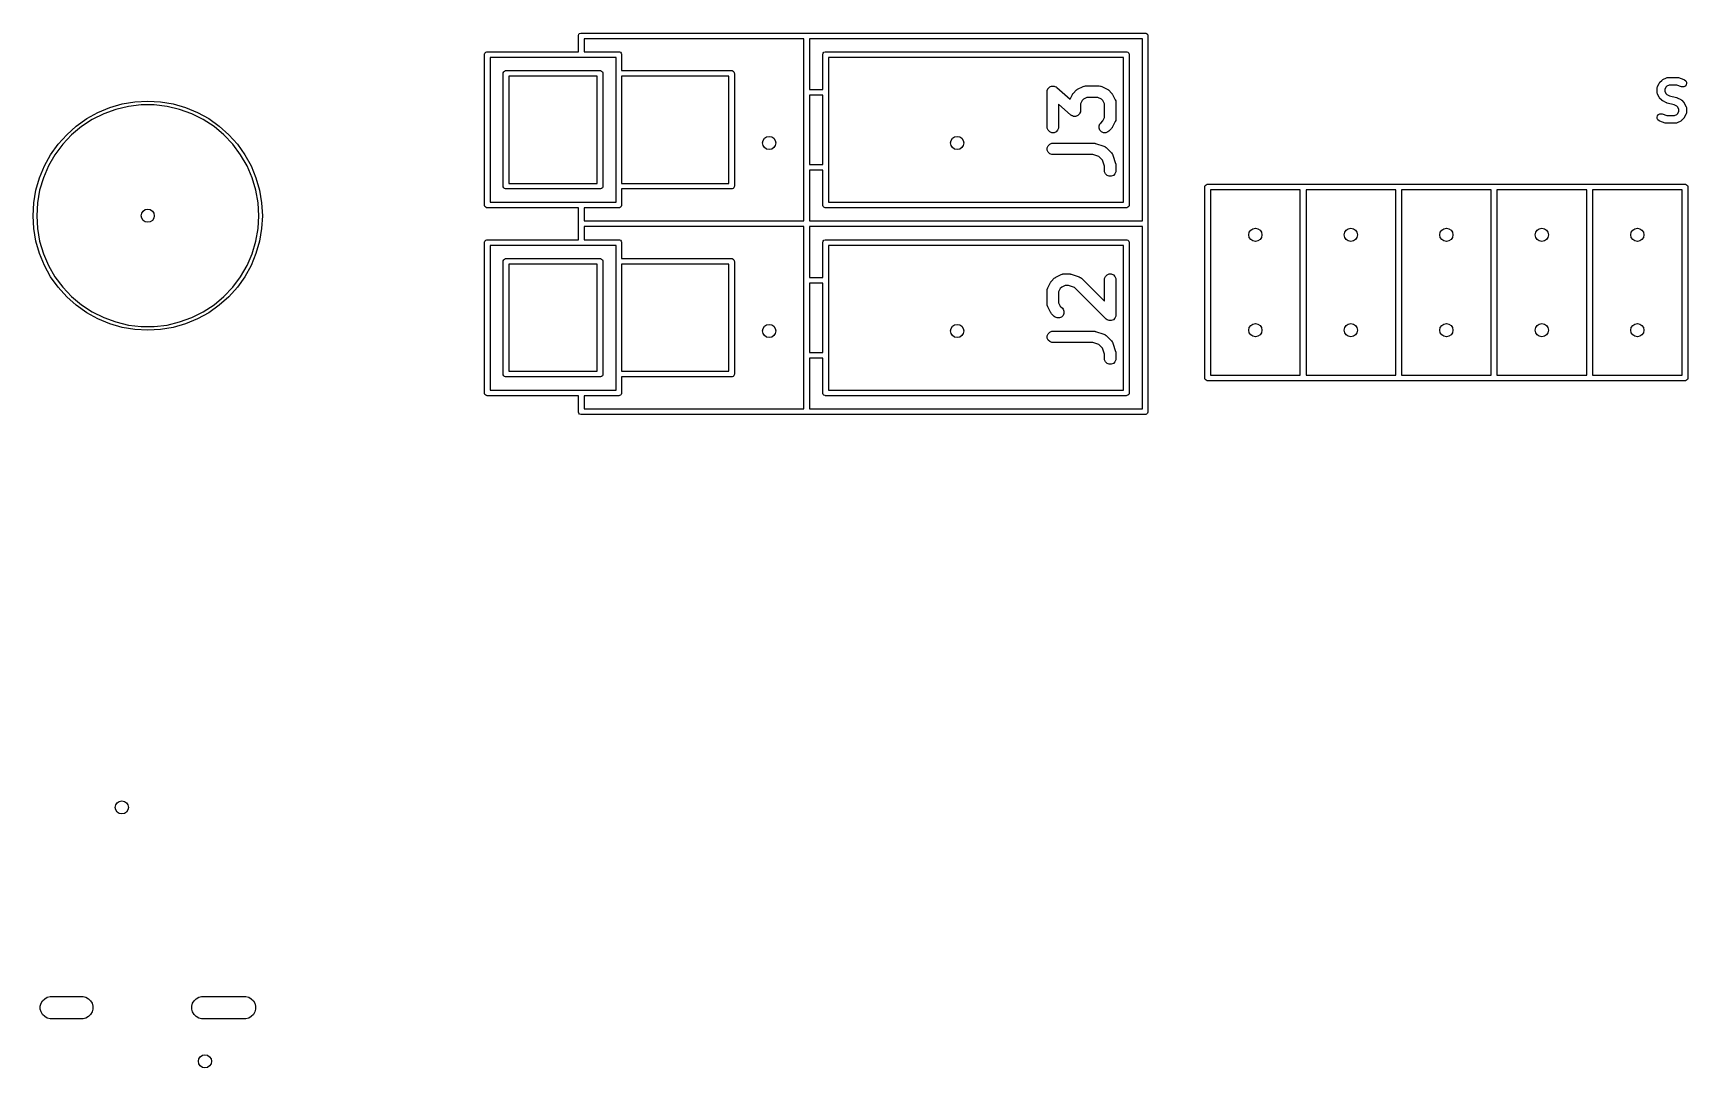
# Model space of a CAD drawing. Extents: x 0.28 to 3.32, y 0.21 to 2.59.
# Drawn here: x 0.28 to 2.013, y 1.507 to 2.591 of the extents above; entities that cross this region are included whole.
import ezdxf

# ---------------------------------------------------------------- set-up
doc = ezdxf.new("R2010")
doc.units = 0
doc.header["$MEASUREMENT"] = 0
doc.layers.add('BLACK', color=7, linetype='CONTINUOUS')

msp = doc.modelspace()

# ---------------------------------------------------------------- linework, layer by layer
at = {"layer": 'BLACK', "linetype": 'CONTINUOUS'}
for p, q in [((0.851, 2.5884), (0.8511, 2.589)), ((0.851, 2.5717), (0.851, 2.5884)), ((0.8511, 2.589), (0.8515, 2.5901)), ((0.8515, 2.5901), (0.8523, 2.5909)), ((0.8523, 2.5909), (0.8534, 2.5913)), ((0.8534, 2.5913), (0.854, 2.5914)), ((0.854, 2.5914), (1.0902, 2.5914)), ((0.8569, 2.5855), (0.8569, 2.5717)), ((1.0872, 2.5855), (0.8569, 2.5855)), ((1.0872, 2.3945), (1.0872, 2.5855)), ((1.0902, 2.5914), (1.4445, 2.5914)), ((1.0931, 2.5855), (1.0931, 2.5323)), ((1.4416, 2.5855), (1.0931, 2.5855)), ((1.4416, 2.3945), (1.4416, 2.5855)), ((1.4445, 2.5914), (1.445, 2.5913)), ((1.445, 2.5913), (1.4451, 2.5913)), ((1.4451, 2.5913), (1.4461, 2.5909)), ((1.4461, 2.5909), (1.447, 2.5901)), ((1.447, 2.5901), (1.4474, 2.589)), ((1.4474, 2.589), (1.4475, 2.5884)), ((1.4475, 2.5884), (1.4475, 2.3916)), ((0.7526, 2.5693), (0.7531, 2.5704)), ((0.7526, 2.5687), (0.7526, 2.5693)), ((0.7526, 2.4113), (0.7526, 2.5687)), ((0.7531, 2.5704), (0.7539, 2.5712)), ((0.7539, 2.5712), (0.755, 2.5716)), ((0.755, 2.5716), (0.7555, 2.5717)), ((0.7555, 2.5717), (0.851, 2.5717)), ((0.7585, 2.5658), (0.7585, 2.4142)), ((0.8904, 2.5658), (0.7585, 2.5658)), ((0.8569, 2.5717), (0.8933, 2.5717)), ((0.8904, 2.4142), (0.8904, 2.5658)), ((0.8933, 2.5717), (0.8939, 2.5716)), ((0.8939, 2.5716), (0.895, 2.5712)), ((0.895, 2.5712), (0.8958, 2.5704)), ((0.8958, 2.5704), (0.8962, 2.5693)), ((0.8962, 2.5693), (0.8963, 2.5687)), ((0.8963, 2.5687), (0.8963, 2.552)), ((1.1069, 2.5687), (1.107, 2.5693)), ((1.1069, 2.5323), (1.1069, 2.5687)), ((1.107, 2.5693), (1.1074, 2.5704)), ((1.1074, 2.5704), (1.1082, 2.5712)), ((1.1082, 2.5712), (1.1093, 2.5716)), ((1.1093, 2.5716), (1.1099, 2.5717)), ((1.1099, 2.5717), (1.4248, 2.5717)), ((1.1128, 2.5658), (1.1128, 2.4142)), ((1.4219, 2.5658), (1.1128, 2.5658)), ((1.4219, 2.4142), (1.4219, 2.5658)), ((1.4248, 2.5717), (1.4254, 2.5716)), ((1.4254, 2.5716), (1.4265, 2.5712)), ((1.4265, 2.5712), (1.4273, 2.5704)), ((1.4273, 2.5704), (1.4277, 2.5693)), ((1.4277, 2.5693), (1.4278, 2.5687)), ((1.4278, 2.5687), (1.4278, 2.4113)), ((0.7723, 2.5497), (0.7728, 2.5507)), ((0.7723, 2.5491), (0.7723, 2.5497)), ((0.7723, 2.4309), (0.7723, 2.5491)), ((0.7728, 2.5507), (0.7736, 2.5515)), ((0.7736, 2.5515), (0.7746, 2.552)), ((0.7746, 2.552), (0.775, 2.552)), ((0.775, 2.552), (0.7752, 2.552)), ((0.7752, 2.552), (0.8736, 2.552)), ((0.8736, 2.552), (0.8738, 2.552)), ((0.8738, 2.552), (0.8742, 2.552)), ((0.8742, 2.552), (0.8753, 2.5515)), ((0.8753, 2.5515), (0.8761, 2.5507)), ((0.8761, 2.5507), (0.8765, 2.5497)), ((0.8765, 2.5497), (0.8766, 2.5491)), ((0.8766, 2.5491), (0.8766, 2.4309)), ((0.8963, 2.552), (1.0114, 2.552)), ((1.0114, 2.552), (1.012, 2.552)), ((1.012, 2.552), (1.012, 2.552)), ((1.012, 2.552), (1.0131, 2.5515)), ((1.0131, 2.5515), (1.0139, 2.5507)), ((1.0139, 2.5507), (1.0143, 2.5496)), ((1.0143, 2.5496), (1.0144, 2.5491)), ((1.0144, 2.5491), (1.0144, 2.4309)), ((0.7782, 2.5461), (0.7782, 2.4339)), ((0.8707, 2.5461), (0.7782, 2.5461)), ((0.8707, 2.4339), (0.8707, 2.5461)), ((0.8963, 2.5461), (0.8963, 2.4339)), ((1.0085, 2.5461), (0.8963, 2.5461)), ((1.0085, 2.4339), (1.0085, 2.5461)), ((1.0931, 2.5323), (1.1069, 2.5323)), ((1.3419, 2.53), (1.342, 2.5306)), ((1.342, 2.5309), (1.3421, 2.5312)), ((1.342, 2.5308), (1.342, 2.5309)), ((1.342, 2.5306), (1.342, 2.5308)), ((1.3421, 2.5312), (1.3424, 2.5321)), ((1.3424, 2.5321), (1.3427, 2.533)), ((1.3427, 2.533), (1.3429, 2.5331)), ((1.3429, 2.5331), (1.343, 2.5333)), ((1.343, 2.5333), (1.3436, 2.534)), ((1.3436, 2.534), (1.3443, 2.5348)), ((1.3443, 2.5348), (1.3445, 2.5348)), ((1.3445, 2.5348), (1.3446, 2.535)), ((1.3446, 2.535), (1.3455, 2.5354)), ((1.3455, 2.5354), (1.3464, 2.5358)), ((1.3464, 2.5358), (1.3466, 2.5358)), ((1.3466, 2.5358), (1.3468, 2.5359)), ((1.3468, 2.5359), (1.3477, 2.5359)), ((1.3477, 2.5359), (1.3487, 2.5359)), ((1.3487, 2.5359), (1.3489, 2.5359)), ((1.3489, 2.5359), (1.3491, 2.5359)), ((1.3491, 2.5359), (1.35, 2.5355)), ((1.35, 2.5355), (1.3509, 2.5352)), ((1.3509, 2.5352), (1.3512, 2.535)), ((1.3512, 2.535), (1.3513, 2.535)), ((1.3513, 2.535), (1.3514, 2.5349)), ((1.3514, 2.5349), (1.3519, 2.5345)), ((1.3519, 2.5345), (1.3659, 2.5222)), ((1.3694, 2.5285), (1.3723, 2.5314)), ((1.3723, 2.5314), (1.3727, 2.5318)), ((1.3727, 2.5318), (1.3728, 2.5319)), ((1.3728, 2.5319), (1.373, 2.532)), ((1.373, 2.532), (1.3732, 2.5321)), ((1.3732, 2.5321), (1.3733, 2.5322)), ((1.3733, 2.5322), (1.3738, 2.5325)), ((1.3738, 2.5325), (1.3795, 2.5354)), ((1.3795, 2.5354), (1.3806, 2.5358)), ((1.3806, 2.5358), (1.3809, 2.5358)), ((1.3809, 2.5358), (1.3811, 2.5359)), ((1.3811, 2.5359), (1.3822, 2.536)), ((1.3822, 2.536), (1.3965, 2.536)), ((1.3965, 2.536), (1.3977, 2.5359)), ((1.3977, 2.5359), (1.3979, 2.5358)), ((1.3979, 2.5358), (1.3981, 2.5358)), ((1.3981, 2.5358), (1.3992, 2.5354)), ((1.3992, 2.5354), (1.4049, 2.5325)), ((1.4049, 2.5325), (1.4054, 2.5322)), ((1.4054, 2.5322), (1.4056, 2.5321)), ((1.4056, 2.5321), (1.4057, 2.532)), ((1.4057, 2.532), (1.4059, 2.5319)), ((1.4059, 2.5319), (1.406, 2.5318)), ((1.406, 2.5318), (1.4065, 2.5314)), ((1.4065, 2.5314), (1.4093, 2.5285)), ((1.9807, 2.5341), (1.9808, 2.5342)), ((1.9807, 2.5333), (1.9807, 2.5341)), ((1.9807, 2.5295), (1.9807, 2.5333)), ((1.9808, 2.5343), (1.9811, 2.5351)), ((1.9808, 2.5342), (1.9808, 2.5343)), ((1.9811, 2.5351), (1.983, 2.5389)), ((1.983, 2.5389), (1.9832, 2.5392)), ((1.9832, 2.5393), (1.9833, 2.5394)), ((1.9832, 2.5392), (1.9832, 2.5393)), ((1.9833, 2.5394), (1.9834, 2.5396)), ((1.9834, 2.5396), (1.9835, 2.5396)), ((1.9835, 2.5396), (1.9837, 2.5399)), ((1.9837, 2.5399), (1.9856, 2.5418)), ((1.9856, 2.5418), (1.986, 2.5421)), ((1.986, 2.5421), (1.986, 2.5422)), ((1.986, 2.5422), (1.9861, 2.5422)), ((1.9861, 2.5422), (1.9863, 2.5423)), ((1.9863, 2.5423), (1.9864, 2.5424)), ((1.9864, 2.5424), (1.9867, 2.5426)), ((1.9867, 2.5426), (1.9905, 2.5445)), ((1.9899, 2.5347), (1.9887, 2.5323)), ((1.9887, 2.5323), (1.9887, 2.5304)), ((1.9887, 2.5304), (1.9899, 2.528)), ((1.9908, 2.5357), (1.9899, 2.5347)), ((1.9905, 2.5445), (1.9912, 2.5448)), ((1.9932, 2.5369), (1.9908, 2.5357)), ((1.9912, 2.5448), (1.9914, 2.5448)), ((1.9914, 2.5448), (1.9915, 2.5448)), ((1.9915, 2.5448), (1.9923, 2.5449)), ((1.9923, 2.5449), (2.0018, 2.5449)), ((2.0012, 2.5369), (1.9932, 2.5369)), ((2.0063, 2.5352), (2.0012, 2.5369)), ((2.0018, 2.5449), (2.0022, 2.5449)), ((2.0022, 2.5449), (2.0023, 2.5449)), ((2.0023, 2.5449), (2.0024, 2.5448)), ((2.0024, 2.5448), (2.0026, 2.5448)), ((2.0026, 2.5448), (2.0027, 2.5448)), ((2.0027, 2.5448), (2.0031, 2.5447)), ((2.0031, 2.5447), (2.0088, 2.5428)), ((2.007, 2.535), (2.0063, 2.5352)), ((2.0086, 2.5351), (2.007, 2.535)), ((2.01, 2.5358), (2.0086, 2.5351)), ((2.0088, 2.5428), (2.0095, 2.5425)), ((2.0095, 2.5425), (2.0107, 2.5415)), ((2.011, 2.537), (2.01, 2.5358)), ((2.0107, 2.5415), (2.0114, 2.5401)), ((2.0115, 2.5385), (2.011, 2.537)), ((2.0114, 2.5401), (2.0115, 2.5385)), ((0.3479, 2.5082), (0.3603, 2.5133)), ((0.3603, 2.5133), (0.3733, 2.5171)), ((0.3798, 2.5146), (0.3666, 2.5114)), ((0.3733, 2.5171), (0.3866, 2.5193)), ((0.3932, 2.5161), (0.3798, 2.5146)), ((0.3866, 2.5193), (0.4, 2.5201)), ((0.4068, 2.5161), (0.3932, 2.5161)), ((0.4, 2.5201), (0.4134, 2.5193)), ((0.4202, 2.5146), (0.4068, 2.5161)), ((0.4134, 2.5193), (0.4267, 2.5171)), ((0.4334, 2.5114), (0.4202, 2.5146)), ((0.4267, 2.5171), (0.4397, 2.5133)), ((0.4397, 2.5133), (0.4521, 2.5082)), ((1.0931, 2.5264), (1.0931, 2.4536)), ((1.1069, 2.5264), (1.0931, 2.5264)), ((1.1069, 2.4536), (1.1069, 2.5264)), ((1.3419, 2.4929), (1.3419, 2.53)), ((1.3668, 2.5055), (1.3539, 2.5168)), ((1.3539, 2.5168), (1.3539, 2.4929)), ((1.3659, 2.5222), (1.3683, 2.527)), ((1.3683, 2.527), (1.3686, 2.5275)), ((1.3686, 2.5275), (1.3687, 2.5276)), ((1.3687, 2.5276), (1.3688, 2.5278)), ((1.3688, 2.5278), (1.3689, 2.528)), ((1.3689, 2.528), (1.369, 2.5281)), ((1.369, 2.5281), (1.3694, 2.5285)), ((1.3786, 2.5207), (1.3768, 2.5172)), ((1.3768, 2.5172), (1.3768, 2.51)), ((1.3801, 2.5222), (1.3786, 2.5207)), ((1.3836, 2.524), (1.3801, 2.5222)), ((1.3951, 2.524), (1.3836, 2.524)), ((1.3987, 2.5222), (1.3951, 2.524)), ((1.4002, 2.5207), (1.3987, 2.5222)), ((1.4019, 2.5172), (1.4002, 2.5207)), ((1.4019, 2.5028), (1.4019, 2.5172)), ((1.4093, 2.5285), (1.4097, 2.5281)), ((1.4097, 2.5281), (1.4098, 2.528)), ((1.4098, 2.528), (1.4099, 2.5278)), ((1.4099, 2.5278), (1.4101, 2.5276)), ((1.4101, 2.5276), (1.4101, 2.5275)), ((1.4101, 2.5275), (1.4104, 2.527)), ((1.4104, 2.527), (1.4133, 2.5213)), ((1.4133, 2.5213), (1.4137, 2.5202)), ((1.4137, 2.5202), (1.4137, 2.5199)), ((1.4137, 2.5199), (1.4138, 2.5197)), ((1.4138, 2.5197), (1.4139, 2.5186)), ((1.4139, 2.5186), (1.4139, 2.5014)), ((1.9807, 2.5287), (1.9807, 2.5295)), ((1.9808, 2.5286), (1.9807, 2.5287)), ((1.9808, 2.5284), (1.9808, 2.5286)), ((1.9811, 2.5277), (1.9808, 2.5284)), ((1.983, 2.5239), (1.9811, 2.5277)), ((1.9832, 2.5235), (1.983, 2.5239)), ((1.9833, 2.5233), (1.9832, 2.5235)), ((1.9832, 2.5235), (1.9832, 2.5235)), ((1.9834, 2.5232), (1.9833, 2.5233)), ((1.9835, 2.5232), (1.9834, 2.5232)), ((1.9837, 2.5228), (1.9835, 2.5232)), ((1.9856, 2.5209), (1.9837, 2.5228)), ((1.986, 2.5207), (1.9856, 2.5209)), ((1.986, 2.5206), (1.986, 2.5207)), ((1.9861, 2.5205), (1.986, 2.5206)), ((1.9863, 2.5204), (1.9861, 2.5205)), ((1.9864, 2.5204), (1.9863, 2.5204)), ((1.9867, 2.5202), (1.9864, 2.5204)), ((1.9905, 2.5183), (1.9867, 2.5202)), ((1.9899, 2.528), (1.9908, 2.5271)), ((1.9906, 2.5183), (1.9905, 2.5183)), ((1.9906, 2.5182), (1.9906, 2.5183)), ((1.9909, 2.5181), (1.9906, 2.5182)), ((1.9908, 2.5271), (1.9937, 2.5256)), ((1.9912, 2.518), (1.9909, 2.5181)), ((1.9913, 2.518), (1.9912, 2.518)), ((1.9985, 2.5162), (1.9913, 2.518)), ((1.9913, 2.518), (1.9913, 2.518)), ((1.9937, 2.5256), (2.0009, 2.5238)), ((2.0013, 2.5148), (1.9985, 2.5162)), ((2.0009, 2.5238), (2.0009, 2.5238)), ((2.0009, 2.5238), (2.001, 2.5238)), ((2.001, 2.5238), (2.0013, 2.5237)), ((2.0013, 2.5237), (2.0016, 2.5236)), ((2.0023, 2.5138), (2.0013, 2.5148)), ((2.0016, 2.5236), (2.0016, 2.5236)), ((2.0016, 2.5236), (2.0017, 2.5235)), ((2.0017, 2.5235), (2.0055, 2.5216)), ((2.0035, 2.5114), (2.0023, 2.5138)), ((2.0055, 2.5216), (2.0058, 2.5214)), ((2.0058, 2.5214), (2.0059, 2.5214)), ((2.0059, 2.5214), (2.006, 2.5213)), ((2.006, 2.5213), (2.0062, 2.5212)), ((2.0062, 2.5212), (2.0062, 2.5211)), ((2.0062, 2.5211), (2.0065, 2.5209)), ((2.0065, 2.5209), (2.0084, 2.519)), ((2.0084, 2.519), (2.0087, 2.5187)), ((2.0087, 2.5187), (2.0088, 2.5186)), ((2.0088, 2.5186), (2.0089, 2.5185)), ((2.0089, 2.5185), (2.0089, 2.5184)), ((2.0089, 2.5184), (2.009, 2.5183)), ((2.009, 2.5183), (2.0092, 2.5179)), ((2.0092, 2.5179), (2.0111, 2.5141)), ((2.0111, 2.5141), (2.0114, 2.5134)), ((2.0114, 2.5134), (2.0114, 2.5133)), ((2.0114, 2.5133), (2.0114, 2.5131)), ((2.0114, 2.5131), (2.0115, 2.5123)), ((0.3251, 2.4939), (0.3361, 2.5017)), ((0.3418, 2.5007), (0.3305, 2.4933)), ((0.3361, 2.5017), (0.3479, 2.5082)), ((0.3539, 2.5068), (0.3418, 2.5007)), ((0.3666, 2.5114), (0.3539, 2.5068)), ((0.4461, 2.5068), (0.4334, 2.5114)), ((0.4582, 2.5007), (0.4461, 2.5068)), ((0.4521, 2.5082), (0.4639, 2.5017)), ((0.4695, 2.4933), (0.4582, 2.5007)), ((0.4639, 2.5017), (0.4749, 2.4939)), ((1.3674, 2.5051), (1.3668, 2.5055)), ((1.3675, 2.505), (1.3674, 2.5051)), ((1.3676, 2.505), (1.3675, 2.505)), ((1.3678, 2.5048), (1.3676, 2.505)), ((1.3687, 2.5045), (1.3678, 2.5048)), ((1.3696, 2.5041), (1.3687, 2.5045)), ((1.3698, 2.5041), (1.3696, 2.5041)), ((1.37, 2.5041), (1.3698, 2.5041)), ((1.371, 2.5041), (1.37, 2.5041)), ((1.372, 2.5041), (1.371, 2.5041)), ((1.3722, 2.5042), (1.372, 2.5041)), ((1.3724, 2.5042), (1.3722, 2.5042)), ((1.3732, 2.5046), (1.3724, 2.5042)), ((1.3741, 2.505), (1.3732, 2.5046)), ((1.3743, 2.5052), (1.3741, 2.505)), ((1.3745, 2.5052), (1.3743, 2.5052)), ((1.3751, 2.506), (1.3745, 2.5052)), ((1.3758, 2.5067), (1.3751, 2.506)), ((1.3759, 2.5069), (1.3758, 2.5067)), ((1.376, 2.507), (1.3759, 2.5069)), ((1.3763, 2.5079), (1.376, 2.507)), ((1.3767, 2.5088), (1.3763, 2.5079)), ((1.3768, 2.51), (1.3767, 2.5094)), ((1.3767, 2.5094), (1.3767, 2.5092)), ((1.3767, 2.5092), (1.3767, 2.5091)), ((1.3767, 2.5091), (1.3767, 2.5088)), ((1.3963, 2.494), (1.3972, 2.4962)), ((1.3972, 2.4962), (1.398, 2.4971)), ((1.398, 2.4971), (1.4002, 2.4993)), ((1.4002, 2.4993), (1.4019, 2.5028)), ((1.4133, 2.4987), (1.4104, 2.493)), ((1.4137, 2.4998), (1.4133, 2.4987)), ((1.4138, 2.5003), (1.4137, 2.5001)), ((1.4137, 2.5001), (1.4137, 2.4998)), ((1.4139, 2.5014), (1.4138, 2.5003)), ((1.9807, 2.5033), (1.9812, 2.5048)), ((1.9808, 2.5018), (1.9807, 2.5033)), ((1.9815, 2.5004), (1.9808, 2.5018)), ((1.9812, 2.5048), (1.9822, 2.506)), ((1.9827, 2.4993), (1.9815, 2.5004)), ((1.9822, 2.506), (1.9836, 2.5067)), ((1.9834, 2.499), (1.9827, 2.4993)), ((1.9891, 2.4971), (1.9834, 2.499)), ((1.9836, 2.5067), (1.9852, 2.5068)), ((1.9852, 2.5068), (1.9859, 2.5066)), ((1.9859, 2.5066), (1.991, 2.5049)), ((1.9895, 2.497), (1.9891, 2.4971)), ((1.9896, 2.497), (1.9895, 2.497)), ((1.9897, 2.497), (1.9896, 2.497)), ((1.9899, 2.4969), (1.9897, 2.497)), ((1.99, 2.497), (1.9899, 2.4969)), ((1.9904, 2.4969), (1.99, 2.497)), ((1.9999, 2.4969), (1.9904, 2.4969)), ((1.991, 2.5049), (1.999, 2.5049)), ((1.999, 2.5049), (2.0013, 2.5061)), ((2.0007, 2.497), (1.9999, 2.4969)), ((2.0008, 2.497), (2.0007, 2.497)), ((2.001, 2.4971), (2.0008, 2.497)), ((2.0017, 2.4973), (2.001, 2.4971)), ((2.0013, 2.5061), (2.0023, 2.5071)), ((2.0055, 2.4992), (2.0017, 2.4973)), ((2.0023, 2.5071), (2.0035, 2.5095)), ((2.0035, 2.5095), (2.0035, 2.5114)), ((2.0058, 2.4994), (2.0055, 2.4992)), ((2.0059, 2.4995), (2.0058, 2.4994)), ((2.006, 2.4996), (2.0059, 2.4995)), ((2.0062, 2.4997), (2.006, 2.4996)), ((2.0065, 2.5), (2.0062, 2.4997)), ((2.0062, 2.4997), (2.0062, 2.4997)), ((2.0084, 2.5019), (2.0065, 2.5)), ((2.0087, 2.5022), (2.0084, 2.5019)), ((2.0088, 2.5023), (2.0087, 2.5022)), ((2.0089, 2.5024), (2.0088, 2.5023)), ((2.009, 2.5026), (2.0089, 2.5025)), ((2.0089, 2.5025), (2.0089, 2.5024)), ((2.0092, 2.5029), (2.009, 2.5026)), ((2.0111, 2.5067), (2.0092, 2.5029)), ((2.0114, 2.5075), (2.0111, 2.5067)), ((2.0115, 2.5085), (2.0114, 2.5077)), ((2.0114, 2.5077), (2.0114, 2.5076)), ((2.0114, 2.5076), (2.0114, 2.5075)), ((2.0115, 2.5123), (2.0115, 2.5085)), ((0.3061, 2.4749), (0.3151, 2.4849)), ((0.3202, 2.4846), (0.3109, 2.4748)), ((0.3151, 2.4849), (0.3251, 2.4939)), ((0.3305, 2.4933), (0.3202, 2.4846)), ((0.4798, 2.4846), (0.4695, 2.4933)), ((0.4749, 2.4939), (0.4849, 2.4849)), ((0.4891, 2.4748), (0.4798, 2.4846)), ((0.4849, 2.4849), (0.4939, 2.4749)), ((1.3421, 2.4917), (1.3419, 2.4929)), ((1.343, 2.4895), (1.3421, 2.4917)), ((1.3446, 2.4879), (1.343, 2.4895)), ((1.3468, 2.487), (1.3446, 2.4879)), ((1.3491, 2.487), (1.3468, 2.487)), ((1.3513, 2.4879), (1.3491, 2.487)), ((1.3529, 2.4895), (1.3513, 2.4879)), ((1.3538, 2.4917), (1.3529, 2.4895)), ((1.3539, 2.4929), (1.3538, 2.4917)), ((1.3963, 2.4917), (1.3963, 2.494)), ((1.3972, 2.4895), (1.3963, 2.4917)), ((1.3989, 2.4879), (1.3972, 2.4895)), ((1.4011, 2.487), (1.3989, 2.4879)), ((1.4034, 2.487), (1.4011, 2.487)), ((1.4056, 2.4879), (1.4034, 2.487)), ((1.4065, 2.4886), (1.4056, 2.4879)), ((1.4093, 2.4915), (1.4065, 2.4886)), ((1.4097, 2.4919), (1.4093, 2.4915)), ((1.4098, 2.492), (1.4097, 2.4919)), ((1.4099, 2.4922), (1.4098, 2.492)), ((1.4101, 2.4924), (1.4099, 2.4922)), ((1.4104, 2.493), (1.4101, 2.4925)), ((1.4101, 2.4925), (1.4101, 2.4924)), ((0.2918, 2.4521), (0.2983, 2.4639)), ((0.3028, 2.4639), (0.296, 2.4522)), ((0.2983, 2.4639), (0.3061, 2.4749)), ((0.3109, 2.4748), (0.3028, 2.4639)), ((0.4972, 2.4639), (0.4891, 2.4748)), ((0.4939, 2.4749), (0.5017, 2.4639)), ((0.504, 2.4522), (0.4972, 2.4639)), ((0.5017, 2.4639), (0.5082, 2.4521)), ((1.3421, 2.4712), (1.343, 2.4733)), ((1.3421, 2.4688), (1.3421, 2.4712)), ((1.343, 2.4667), (1.3421, 2.4688)), ((1.343, 2.4733), (1.3446, 2.475)), ((1.3446, 2.465), (1.343, 2.4667)), ((1.3446, 2.475), (1.3468, 2.4759)), ((1.3468, 2.4641), (1.3446, 2.465)), ((1.3468, 2.4759), (1.3479, 2.476)), ((1.3479, 2.464), (1.3468, 2.4641)), ((1.3479, 2.476), (1.3908, 2.476)), ((1.3898, 2.464), (1.3479, 2.464)), ((1.3961, 2.4619), (1.3898, 2.464)), ((1.3908, 2.476), (1.3914, 2.4759)), ((1.3914, 2.4759), (1.3915, 2.476)), ((1.3915, 2.476), (1.3918, 2.4759)), ((1.3918, 2.4759), (1.392, 2.4759)), ((1.392, 2.4759), (1.3921, 2.4758)), ((1.3921, 2.4758), (1.3927, 2.4757)), ((1.3927, 2.4757), (1.4013, 2.4728)), ((1.3998, 2.4582), (1.3961, 2.4619)), ((1.4013, 2.4728), (1.4023, 2.4724)), ((1.4023, 2.4724), (1.4025, 2.4722)), ((1.4025, 2.4722), (1.4027, 2.4721)), ((1.4027, 2.4721), (1.4036, 2.4714)), ((1.4036, 2.4714), (1.4093, 2.4657)), ((1.4093, 2.4657), (1.4101, 2.4648)), ((1.4101, 2.4648), (1.4102, 2.4646)), ((1.4102, 2.4646), (1.4103, 2.4644)), ((1.4103, 2.4644), (1.4108, 2.4633)), ((1.4108, 2.4633), (1.4136, 2.4548)), ((0.2867, 2.4397), (0.2918, 2.4521)), ((0.296, 2.4522), (0.2907, 2.4398)), ((0.5093, 2.4398), (0.504, 2.4522)), ((0.5082, 2.4521), (0.5133, 2.4397)), ((1.0931, 2.4536), (1.1069, 2.4536)), ((1.1069, 2.4477), (1.0931, 2.4477)), ((1.0931, 2.4477), (1.0931, 2.3945)), ((1.1069, 2.4113), (1.1069, 2.4477)), ((1.4019, 2.4519), (1.3998, 2.4582)), ((1.4019, 2.4471), (1.4019, 2.4519)), ((1.4021, 2.446), (1.4019, 2.4471)), ((1.403, 2.4438), (1.4021, 2.446)), ((1.4046, 2.4422), (1.403, 2.4438)), ((1.4129, 2.4438), (1.4113, 2.4422)), ((1.4138, 2.446), (1.4129, 2.4438)), ((1.4136, 2.4548), (1.4138, 2.4542)), ((1.4138, 2.4542), (1.4138, 2.454)), ((1.4138, 2.454), (1.4138, 2.4538)), ((1.4138, 2.4538), (1.4139, 2.4536)), ((1.4139, 2.4471), (1.4138, 2.446)), ((1.4139, 2.4536), (1.4139, 2.4534)), ((1.4139, 2.4534), (1.4139, 2.4529)), ((1.4139, 2.4529), (1.4139, 2.4471)), ((0.2807, 2.4134), (0.2829, 2.4267)), ((0.2829, 2.4267), (0.2867, 2.4397)), ((0.2868, 2.4268), (0.2845, 2.4135)), ((0.2907, 2.4398), (0.2868, 2.4268)), ((0.5132, 2.4268), (0.5093, 2.4398)), ((0.5155, 2.4135), (0.5132, 2.4268)), ((0.5133, 2.4397), (0.5171, 2.4267)), ((0.5171, 2.4267), (0.5193, 2.4134)), ((0.7723, 2.4303), (0.7723, 2.4309)), ((0.7728, 2.4293), (0.7723, 2.4303)), ((0.7736, 2.4285), (0.7728, 2.4293)), ((0.7746, 2.428), (0.7736, 2.4285)), ((0.775, 2.428), (0.7746, 2.428)), ((0.7752, 2.428), (0.775, 2.428)), ((0.8736, 2.428), (0.7752, 2.428)), ((0.7782, 2.4339), (0.8707, 2.4339)), ((0.8738, 2.428), (0.8736, 2.428)), ((0.8742, 2.428), (0.8738, 2.428)), ((0.8753, 2.4285), (0.8742, 2.428)), ((0.8761, 2.4293), (0.8753, 2.4285)), ((0.8765, 2.4303), (0.8761, 2.4293)), ((0.8766, 2.4309), (0.8765, 2.4303)), ((0.8963, 2.4339), (1.0085, 2.4339)), ((1.0114, 2.428), (0.8963, 2.428)), ((0.8963, 2.428), (0.8963, 2.4113)), ((1.012, 2.428), (1.0114, 2.428)), ((1.0131, 2.4285), (1.012, 2.428)), ((1.012, 2.428), (1.012, 2.428)), ((1.0139, 2.4293), (1.0131, 2.4285)), ((1.0143, 2.4304), (1.0139, 2.4293)), ((1.0144, 2.4309), (1.0143, 2.4304)), ((1.4068, 2.4413), (1.4046, 2.4422)), ((1.4091, 2.4413), (1.4068, 2.4413)), ((1.4113, 2.4422), (1.4091, 2.4413)), ((1.507, 2.43), (1.5071, 2.4306)), ((1.507, 2.23), (1.507, 2.43)), ((1.5071, 2.4306), (1.5075, 2.4316)), ((1.5075, 2.4316), (1.5084, 2.4325)), ((1.5084, 2.4325), (1.5094, 2.4329)), ((1.5094, 2.4329), (1.51, 2.433)), ((1.51, 2.433), (1.61, 2.433)), ((1.513, 2.427), (1.513, 2.233)), ((1.607, 2.427), (1.513, 2.427)), ((1.607, 2.233), (1.607, 2.427)), ((1.61, 2.433), (1.71, 2.433)), ((1.613, 2.427), (1.613, 2.233)), ((1.707, 2.427), (1.613, 2.427)), ((1.707, 2.233), (1.707, 2.427)), ((1.71, 2.433), (1.81, 2.433)), ((1.713, 2.427), (1.713, 2.233)), ((1.807, 2.427), (1.713, 2.427)), ((1.807, 2.233), (1.807, 2.427)), ((1.81, 2.433), (1.91, 2.433)), ((1.813, 2.427), (1.813, 2.233)), ((1.907, 2.427), (1.813, 2.427)), ((1.907, 2.233), (1.907, 2.427)), ((1.91, 2.433), (2.01, 2.433)), ((1.913, 2.427), (1.913, 2.233)), ((2.007, 2.427), (1.913, 2.427)), ((2.007, 2.233), (2.007, 2.427)), ((2.01, 2.433), (2.0106, 2.4329)), ((2.0106, 2.4329), (2.0116, 2.4325)), ((2.0116, 2.4325), (2.0125, 2.4316)), ((2.0125, 2.4316), (2.0129, 2.4306)), ((2.0129, 2.4306), (2.013, 2.43)), ((2.013, 2.43), (2.013, 2.23)), ((0.2799, 2.4), (0.2807, 2.4134)), ((0.2845, 2.4135), (0.2837, 2.4)), ((0.5163, 2.4), (0.5155, 2.4135)), ((0.5193, 2.4134), (0.5201, 2.4)), ((0.7526, 2.411), (0.7526, 2.4113)), ((0.7526, 2.4107), (0.7526, 2.411)), ((0.753, 2.4096), (0.7526, 2.4107)), ((0.7539, 2.4088), (0.753, 2.4096)), ((0.7585, 2.4142), (0.8904, 2.4142)), ((0.8958, 2.4096), (0.895, 2.4088)), ((0.8962, 2.4107), (0.8958, 2.4096)), ((0.8963, 2.4113), (0.8962, 2.4107)), ((1.107, 2.4107), (1.1069, 2.4113)), ((1.1074, 2.4096), (1.107, 2.4107)), ((1.1082, 2.4088), (1.1074, 2.4096)), ((1.1128, 2.4142), (1.4219, 2.4142)), ((1.4273, 2.4096), (1.4265, 2.4088)), ((1.4277, 2.4107), (1.4273, 2.4096)), ((1.4278, 2.4113), (1.4277, 2.4107)), ((0.2807, 2.3866), (0.2799, 2.4)), ((0.2837, 2.4), (0.2845, 2.3865)), ((0.5155, 2.3865), (0.5163, 2.4)), ((0.5201, 2.4), (0.5193, 2.3866)), ((0.7549, 2.4084), (0.7539, 2.4088)), ((0.7555, 2.4083), (0.7549, 2.4084)), ((0.851, 2.4083), (0.7555, 2.4083)), ((0.851, 2.3916), (0.851, 2.4083)), ((0.851, 2.3915), (0.851, 2.3916)), ((0.8933, 2.4083), (0.8569, 2.4083)), ((0.8569, 2.4083), (0.8569, 2.3945)), ((0.8569, 2.3945), (1.0872, 2.3945)), ((0.8939, 2.4084), (0.8933, 2.4083)), ((0.895, 2.4088), (0.8939, 2.4084)), ((1.0931, 2.3945), (1.4416, 2.3945)), ((1.1093, 2.4084), (1.1082, 2.4088)), ((1.1099, 2.4083), (1.1093, 2.4084)), ((1.4248, 2.4083), (1.1099, 2.4083)), ((1.4254, 2.4084), (1.4248, 2.4083)), ((1.4265, 2.4088), (1.4254, 2.4084)), ((1.4475, 2.3916), (1.4475, 2.3915)), ((0.2829, 2.3733), (0.2807, 2.3866)), ((0.2845, 2.3865), (0.2868, 2.3732)), ((0.5132, 2.3732), (0.5155, 2.3865)), ((0.5193, 2.3866), (0.5171, 2.3733)), ((0.7539, 2.3742), (0.755, 2.3746)), ((0.755, 2.3746), (0.7555, 2.3747)), ((0.7555, 2.3747), (0.851, 2.3747)), ((0.851, 2.3914), (0.851, 2.3915)), ((0.851, 2.3747), (0.851, 2.3914)), ((0.8569, 2.3885), (0.8569, 2.3747)), ((1.0872, 2.3885), (0.8569, 2.3885)), ((0.8569, 2.3747), (0.8933, 2.3747)), ((0.8933, 2.3747), (0.8939, 2.3746)), ((0.8939, 2.3746), (0.895, 2.3742)), ((1.0872, 2.1975), (1.0872, 2.3885)), ((1.0931, 2.3885), (1.0931, 2.3353)), ((1.4416, 2.3885), (1.0931, 2.3885)), ((1.1082, 2.3742), (1.1093, 2.3746)), ((1.1093, 2.3746), (1.1099, 2.3747)), ((1.1099, 2.3747), (1.4248, 2.3747)), ((1.4248, 2.3747), (1.4254, 2.3746)), ((1.4254, 2.3746), (1.4265, 2.3742)), ((1.4416, 2.1975), (1.4416, 2.3885)), ((1.4475, 2.3915), (1.4475, 2.3914)), ((1.4475, 2.3914), (1.4475, 2.1946)), ((0.2867, 2.3603), (0.2829, 2.3733)), ((0.2918, 2.3479), (0.2867, 2.3603)), ((0.2868, 2.3732), (0.2907, 2.3602)), ((0.2907, 2.3602), (0.296, 2.3478)), ((0.504, 2.3478), (0.5093, 2.3602)), ((0.5133, 2.3603), (0.5082, 2.3479)), ((0.5093, 2.3602), (0.5132, 2.3732)), ((0.5171, 2.3733), (0.5133, 2.3603)), ((0.7526, 2.3723), (0.7531, 2.3734)), ((0.7526, 2.3717), (0.7526, 2.3723)), ((0.7526, 2.2143), (0.7526, 2.3717)), ((0.7531, 2.3734), (0.7539, 2.3742)), ((0.7585, 2.3688), (0.7585, 2.2172)), ((0.8904, 2.3688), (0.7585, 2.3688)), ((0.8904, 2.2172), (0.8904, 2.3688)), ((0.895, 2.3742), (0.8958, 2.3734)), ((0.8958, 2.3734), (0.8962, 2.3723)), ((0.8962, 2.3723), (0.8963, 2.3717)), ((0.8963, 2.3717), (0.8963, 2.355)), ((1.1069, 2.3717), (1.107, 2.3723)), ((1.1069, 2.3353), (1.1069, 2.3717)), ((1.107, 2.3723), (1.1074, 2.3734)), ((1.1074, 2.3734), (1.1082, 2.3742)), ((1.1128, 2.3688), (1.1128, 2.2172)), ((1.4219, 2.3688), (1.1128, 2.3688)), ((1.4219, 2.2172), (1.4219, 2.3688)), ((1.4265, 2.3742), (1.4273, 2.3734)), ((1.4273, 2.3734), (1.4277, 2.3723)), ((1.4277, 2.3723), (1.4278, 2.3717)), ((1.4278, 2.3717), (1.4278, 2.2143)), ((0.2983, 2.3361), (0.2918, 2.3479)), ((0.296, 2.3478), (0.3028, 2.3361)), ((0.4972, 2.3361), (0.504, 2.3478)), ((0.5082, 2.3479), (0.5017, 2.3361)), ((0.7723, 2.3527), (0.7728, 2.3537)), ((0.7723, 2.3521), (0.7723, 2.3527)), ((0.7723, 2.2339), (0.7723, 2.3521)), ((0.7728, 2.3537), (0.7736, 2.3545)), ((0.7736, 2.3545), (0.7746, 2.355)), ((0.7746, 2.355), (0.775, 2.355)), ((0.775, 2.355), (0.7752, 2.355)), ((0.7752, 2.355), (0.8736, 2.355)), ((0.7782, 2.3491), (0.7782, 2.2369)), ((0.8707, 2.3491), (0.7782, 2.3491)), ((0.8707, 2.2369), (0.8707, 2.3491)), ((0.8736, 2.355), (0.8738, 2.355)), ((0.8738, 2.355), (0.8742, 2.355)), ((0.8742, 2.355), (0.8753, 2.3545)), ((0.8753, 2.3545), (0.8761, 2.3537)), ((0.8761, 2.3537), (0.8765, 2.3527)), ((0.8765, 2.3527), (0.8766, 2.3521)), ((0.8766, 2.3521), (0.8766, 2.2339)), ((0.8963, 2.355), (1.0114, 2.355)), ((0.8963, 2.3491), (0.8963, 2.2369)), ((1.0085, 2.3491), (0.8963, 2.3491)), ((1.0085, 2.2369), (1.0085, 2.3491)), ((1.0114, 2.355), (1.012, 2.355)), ((1.012, 2.355), (1.012, 2.355)), ((1.012, 2.355), (1.0131, 2.3545)), ((1.0131, 2.3545), (1.0139, 2.3537)), ((1.0139, 2.3537), (1.0143, 2.3526)), ((1.0143, 2.3526), (1.0144, 2.3521)), ((1.0144, 2.3521), (1.0144, 2.2339)), ((0.3061, 2.3251), (0.2983, 2.3361)), ((0.3028, 2.3361), (0.3109, 2.3252)), ((0.3151, 2.3151), (0.3061, 2.3251)), ((0.3109, 2.3252), (0.3202, 2.3154)), ((0.4798, 2.3154), (0.4891, 2.3252)), ((0.4939, 2.3251), (0.4849, 2.3151)), ((0.4891, 2.3252), (0.4972, 2.3361)), ((0.5017, 2.3361), (0.4939, 2.3251)), ((1.0931, 2.3353), (1.1069, 2.3353)), ((1.0931, 2.3294), (1.0931, 2.2566)), ((1.1069, 2.3294), (1.0931, 2.3294)), ((1.1069, 2.2566), (1.1069, 2.3294)), ((1.3419, 2.3216), (1.3421, 2.3227)), ((1.3421, 2.3229), (1.3422, 2.3232)), ((1.3421, 2.3227), (1.3421, 2.3229)), ((1.3422, 2.3232), (1.3426, 2.3243)), ((1.3426, 2.3243), (1.3454, 2.33)), ((1.3454, 2.33), (1.3457, 2.3305)), ((1.3457, 2.3305), (1.3458, 2.3306)), ((1.3458, 2.3306), (1.3459, 2.3308)), ((1.3459, 2.3308), (1.3461, 2.331)), ((1.3461, 2.331), (1.3462, 2.3311)), ((1.3462, 2.3311), (1.3466, 2.3315)), ((1.3466, 2.3315), (1.3494, 2.3344)), ((1.3494, 2.3344), (1.3499, 2.3348)), ((1.3499, 2.3348), (1.35, 2.3349)), ((1.35, 2.3349), (1.3502, 2.335)), ((1.3502, 2.335), (1.3503, 2.3351)), ((1.3503, 2.3351), (1.3505, 2.3352)), ((1.3505, 2.3352), (1.351, 2.3355)), ((1.351, 2.3355), (1.3567, 2.3384)), ((1.3557, 2.3237), (1.3539, 2.3202)), ((1.3572, 2.3252), (1.3557, 2.3237)), ((1.3567, 2.3384), (1.3578, 2.3388)), ((1.3608, 2.327), (1.3572, 2.3252)), ((1.3578, 2.3388), (1.358, 2.3388)), ((1.358, 2.3388), (1.3582, 2.3389)), ((1.3582, 2.3389), (1.3594, 2.339)), ((1.3594, 2.339), (1.3651, 2.339)), ((1.3641, 2.327), (1.3608, 2.327)), ((1.3704, 2.3249), (1.3641, 2.327)), ((1.3651, 2.339), (1.3657, 2.3389)), ((1.3657, 2.3389), (1.3658, 2.339)), ((1.3658, 2.339), (1.366, 2.3389)), ((1.366, 2.3389), (1.3663, 2.3389)), ((1.3663, 2.3389), (1.3664, 2.3388)), ((1.3664, 2.3388), (1.367, 2.3387)), ((1.367, 2.3387), (1.3756, 2.3358)), ((1.4037, 2.2916), (1.3704, 2.3249)), ((1.3756, 2.3358), (1.3766, 2.3354)), ((1.3766, 2.3354), (1.3768, 2.3352)), ((1.3768, 2.3352), (1.377, 2.3351)), ((1.377, 2.3351), (1.3779, 2.3344)), ((1.3779, 2.3344), (1.4019, 2.3103)), ((1.4019, 2.333), (1.4021, 2.3342)), ((1.4019, 2.3103), (1.4019, 2.333)), ((1.4021, 2.3342), (1.403, 2.3363)), ((1.403, 2.3363), (1.4046, 2.338)), ((1.4046, 2.338), (1.4068, 2.3389)), ((1.4068, 2.3389), (1.4091, 2.3389)), ((1.4091, 2.3389), (1.4113, 2.338)), ((1.4113, 2.338), (1.4129, 2.3363)), ((1.4129, 2.3363), (1.4138, 2.3342)), ((1.4138, 2.3342), (1.4139, 2.333)), ((1.4139, 2.333), (1.4139, 2.2959)), ((0.3251, 2.3061), (0.3151, 2.3151)), ((0.3202, 2.3154), (0.3305, 2.3067)), ((0.3361, 2.2983), (0.3251, 2.3061)), ((0.3305, 2.3067), (0.3418, 2.2993)), ((0.4582, 2.2993), (0.4695, 2.3067)), ((0.4749, 2.3061), (0.4639, 2.2983)), ((0.4695, 2.3067), (0.4798, 2.3154)), ((0.4849, 2.3151), (0.4749, 2.3061)), ((1.3419, 2.3073), (1.3419, 2.3216)), ((1.3421, 2.3061), (1.3419, 2.3073)), ((1.3421, 2.3059), (1.3421, 2.3061)), ((1.3422, 2.3057), (1.3421, 2.3059)), ((1.3426, 2.3046), (1.3422, 2.3057)), ((1.3539, 2.3202), (1.3539, 2.3087)), ((1.3539, 2.3087), (1.3557, 2.3051)), ((1.3557, 2.3051), (1.3579, 2.303)), ((0.3479, 2.2918), (0.3361, 2.2983)), ((0.3418, 2.2993), (0.3539, 2.2932)), ((0.3603, 2.2867), (0.3479, 2.2918)), ((0.3539, 2.2932), (0.3666, 2.2886)), ((0.3666, 2.2886), (0.3798, 2.2854)), ((0.4202, 2.2854), (0.4334, 2.2886)), ((0.4334, 2.2886), (0.4461, 2.2932)), ((0.4521, 2.2918), (0.4397, 2.2867)), ((0.4461, 2.2932), (0.4582, 2.2993)), ((0.4639, 2.2983), (0.4521, 2.2918)), ((1.3454, 2.2989), (1.3426, 2.3046)), ((1.3457, 2.2984), (1.3454, 2.2989)), ((1.3458, 2.2982), (1.3457, 2.2984)), ((1.3459, 2.2981), (1.3458, 2.2982)), ((1.3461, 2.2979), (1.3459, 2.2981)), ((1.3462, 2.2978), (1.3461, 2.2979)), ((1.3466, 2.2973), (1.3462, 2.2978)), ((1.3494, 2.2945), (1.3466, 2.2973)), ((1.3503, 2.2937), (1.3494, 2.2945)), ((1.3525, 2.2928), (1.3503, 2.2937)), ((1.3548, 2.2928), (1.3525, 2.2928)), ((1.357, 2.2937), (1.3548, 2.2928)), ((1.3586, 2.2954), (1.357, 2.2937)), ((1.3579, 2.303), (1.3586, 2.302)), ((1.3586, 2.302), (1.3595, 2.2999)), ((1.3595, 2.2975), (1.3586, 2.2954)), ((1.3595, 2.2999), (1.3595, 2.2975)), ((1.4046, 2.2909), (1.4037, 2.2916)), ((1.4068, 2.29), (1.4046, 2.2909)), ((1.4091, 2.29), (1.4068, 2.29)), ((1.4113, 2.2909), (1.4091, 2.29)), ((1.4129, 2.2925), (1.4113, 2.2909)), ((1.4138, 2.2947), (1.4129, 2.2925)), ((1.4139, 2.2959), (1.4138, 2.2947)), ((0.3733, 2.2829), (0.3603, 2.2867)), ((0.3866, 2.2807), (0.3733, 2.2829)), ((0.3798, 2.2854), (0.3932, 2.2839)), ((0.4, 2.2799), (0.3866, 2.2807)), ((0.3932, 2.2839), (0.4068, 2.2839)), ((0.4134, 2.2807), (0.4, 2.2799)), ((0.4068, 2.2839), (0.4202, 2.2854)), ((0.4267, 2.2829), (0.4134, 2.2807)), ((0.4397, 2.2867), (0.4267, 2.2829)), ((1.3421, 2.2742), (1.343, 2.2763)), ((1.3421, 2.2718), (1.3421, 2.2742)), ((1.343, 2.2697), (1.3421, 2.2718)), ((1.343, 2.2763), (1.3446, 2.278)), ((1.3446, 2.278), (1.3468, 2.2789)), ((1.3468, 2.2789), (1.3479, 2.279)), ((1.3479, 2.279), (1.3908, 2.279)), ((1.3908, 2.279), (1.3914, 2.2789)), ((1.3914, 2.2789), (1.3915, 2.279)), ((1.3915, 2.279), (1.3918, 2.2789)), ((1.3918, 2.2789), (1.392, 2.2789)), ((1.392, 2.2789), (1.3921, 2.2788)), ((1.3921, 2.2788), (1.3927, 2.2787)), ((1.3927, 2.2787), (1.4013, 2.2758)), ((1.4013, 2.2758), (1.4023, 2.2754)), ((1.4023, 2.2754), (1.4025, 2.2752)), ((1.4025, 2.2752), (1.4027, 2.2751)), ((1.4027, 2.2751), (1.4036, 2.2744)), ((1.4036, 2.2744), (1.4093, 2.2687)), ((1.0931, 2.2566), (1.1069, 2.2566)), ((1.3446, 2.268), (1.343, 2.2697)), ((1.3468, 2.2671), (1.3446, 2.268)), ((1.3479, 2.267), (1.3468, 2.2671)), ((1.3898, 2.267), (1.3479, 2.267)), ((1.3961, 2.2649), (1.3898, 2.267)), ((1.3998, 2.2612), (1.3961, 2.2649)), ((1.4019, 2.2549), (1.3998, 2.2612)), ((1.4019, 2.2501), (1.4019, 2.2549)), ((1.4093, 2.2687), (1.4101, 2.2678)), ((1.4101, 2.2678), (1.4102, 2.2676)), ((1.4102, 2.2676), (1.4103, 2.2674)), ((1.4103, 2.2674), (1.4108, 2.2663)), ((1.4108, 2.2663), (1.4136, 2.2578)), ((1.4136, 2.2578), (1.4138, 2.2572)), ((1.4138, 2.2572), (1.4138, 2.257)), ((1.4138, 2.257), (1.4138, 2.2568)), ((1.4138, 2.2568), (1.4139, 2.2566)), ((1.4139, 2.2566), (1.4139, 2.2564)), ((1.4139, 2.2564), (1.4139, 2.2559)), ((1.4139, 2.2559), (1.4139, 2.2501)), ((0.7782, 2.2369), (0.8707, 2.2369)), ((0.8963, 2.2369), (1.0085, 2.2369)), ((1.1069, 2.2507), (1.0931, 2.2507)), ((1.0931, 2.2507), (1.0931, 2.1975)), ((1.1069, 2.2143), (1.1069, 2.2507)), ((1.4021, 2.249), (1.4019, 2.2501)), ((1.403, 2.2468), (1.4021, 2.249)), ((1.4046, 2.2452), (1.403, 2.2468)), ((1.4068, 2.2443), (1.4046, 2.2452)), ((1.4091, 2.2443), (1.4068, 2.2443)), ((1.4113, 2.2452), (1.4091, 2.2443)), ((1.4129, 2.2468), (1.4113, 2.2452)), ((1.4138, 2.249), (1.4129, 2.2468)), ((1.4139, 2.2501), (1.4138, 2.249)), ((0.7723, 2.2333), (0.7723, 2.2339)), ((0.7728, 2.2323), (0.7723, 2.2333)), ((0.7736, 2.2315), (0.7728, 2.2323)), ((0.7746, 2.231), (0.7736, 2.2315)), ((0.775, 2.231), (0.7746, 2.231)), ((0.7752, 2.231), (0.775, 2.231)), ((0.8736, 2.231), (0.7752, 2.231)), ((0.8738, 2.231), (0.8736, 2.231)), ((0.8742, 2.231), (0.8738, 2.231)), ((0.8753, 2.2315), (0.8742, 2.231)), ((0.8761, 2.2323), (0.8753, 2.2315)), ((0.8765, 2.2333), (0.8761, 2.2323)), ((0.8766, 2.2339), (0.8765, 2.2333)), ((1.0114, 2.231), (0.8963, 2.231)), ((0.8963, 2.231), (0.8963, 2.2143)), ((1.012, 2.231), (1.0114, 2.231)), ((1.0131, 2.2315), (1.012, 2.231)), ((1.012, 2.231), (1.012, 2.231)), ((1.0139, 2.2323), (1.0131, 2.2315)), ((1.0143, 2.2334), (1.0139, 2.2323)), ((1.0144, 2.2339), (1.0143, 2.2334)), ((1.5071, 2.2294), (1.507, 2.23)), ((1.5075, 2.2284), (1.5071, 2.2294)), ((1.5084, 2.2275), (1.5075, 2.2284)), ((1.5094, 2.2271), (1.5084, 2.2275)), ((1.51, 2.227), (1.5094, 2.2271)), ((1.61, 2.227), (1.51, 2.227)), ((1.513, 2.233), (1.607, 2.233)), ((1.71, 2.227), (1.61, 2.227)), ((1.613, 2.233), (1.707, 2.233)), ((1.81, 2.227), (1.71, 2.227)), ((1.713, 2.233), (1.807, 2.233)), ((1.91, 2.227), (1.81, 2.227)), ((1.813, 2.233), (1.907, 2.233)), ((2.01, 2.227), (1.91, 2.227)), ((1.913, 2.233), (2.007, 2.233)), ((2.0106, 2.2271), (2.01, 2.227)), ((2.0116, 2.2275), (2.0106, 2.2271)), ((2.0125, 2.2284), (2.0116, 2.2275)), ((2.0129, 2.2294), (2.0125, 2.2284)), ((2.013, 2.23), (2.0129, 2.2294)), ((0.7526, 2.214), (0.7526, 2.2143)), ((0.7526, 2.2137), (0.7526, 2.214)), ((0.753, 2.2126), (0.7526, 2.2137)), ((0.7539, 2.2118), (0.753, 2.2126)), ((0.7549, 2.2114), (0.7539, 2.2118)), ((0.7555, 2.2113), (0.7549, 2.2114)), ((0.851, 2.2113), (0.7555, 2.2113)), ((0.7585, 2.2172), (0.8904, 2.2172)), ((0.851, 2.1946), (0.851, 2.2113)), ((0.8933, 2.2113), (0.8569, 2.2113)), ((0.8569, 2.2113), (0.8569, 2.1975)), ((0.8939, 2.2114), (0.8933, 2.2113)), ((0.895, 2.2118), (0.8939, 2.2114)), ((0.8958, 2.2126), (0.895, 2.2118)), ((0.8962, 2.2137), (0.8958, 2.2126)), ((0.8963, 2.2143), (0.8962, 2.2137)), ((1.107, 2.2137), (1.1069, 2.2143)), ((1.1074, 2.2126), (1.107, 2.2137)), ((1.1082, 2.2118), (1.1074, 2.2126)), ((1.1093, 2.2114), (1.1082, 2.2118)), ((1.1099, 2.2113), (1.1093, 2.2114)), ((1.4248, 2.2113), (1.1099, 2.2113)), ((1.1128, 2.2172), (1.4219, 2.2172)), ((1.4254, 2.2114), (1.4248, 2.2113)), ((1.4265, 2.2118), (1.4254, 2.2114)), ((1.4273, 2.2126), (1.4265, 2.2118)), ((1.4277, 2.2137), (1.4273, 2.2126)), ((1.4278, 2.2143), (1.4277, 2.2137)), ((0.8511, 2.194), (0.851, 2.1946)), ((0.8515, 2.1929), (0.8511, 2.194)), ((0.8523, 2.1921), (0.8515, 2.1929)), ((0.8534, 2.1917), (0.8523, 2.1921)), ((0.854, 2.1916), (0.8534, 2.1917)), ((1.0902, 2.1916), (0.854, 2.1916)), ((0.8569, 2.1975), (1.0872, 2.1975)), ((1.4445, 2.1916), (1.0902, 2.1916)), ((1.0931, 2.1975), (1.4416, 2.1975)), ((1.445, 2.1917), (1.4445, 2.1916)), ((1.4451, 2.1917), (1.445, 2.1917)), ((1.4461, 2.1921), (1.4451, 2.1917)), ((1.447, 2.1929), (1.4461, 2.1921)), ((1.4474, 2.194), (1.447, 2.1929)), ((1.4475, 2.1946), (1.4474, 2.194)), ((0.2883, 1.5746), (0.2899, 1.5773)), ((0.2899, 1.5773), (0.2921, 1.5794)), ((0.2921, 1.5794), (0.2947, 1.581)), ((0.2947, 1.581), (0.2977, 1.5818)), ((0.2977, 1.5818), (0.2993, 1.5819)), ((0.2993, 1.5819), (0.3307, 1.5819)), ((0.3307, 1.5819), (0.3323, 1.5818)), ((0.3323, 1.5818), (0.3353, 1.581)), ((0.3353, 1.581), (0.3379, 1.5794)), ((0.3379, 1.5794), (0.3401, 1.5773)), ((0.3401, 1.5773), (0.3417, 1.5746)), ((0.447, 1.5746), (0.4485, 1.5773)), ((0.4485, 1.5773), (0.4507, 1.5794)), ((0.4507, 1.5794), (0.4534, 1.581)), ((0.4534, 1.581), (0.4564, 1.5818)), ((0.4564, 1.5818), (0.4579, 1.5819)), ((0.4579, 1.5819), (0.5012, 1.5819)), ((0.5012, 1.5819), (0.5028, 1.5818)), ((0.5028, 1.5818), (0.5057, 1.581)), ((0.5057, 1.581), (0.5084, 1.5794)), ((0.5084, 1.5794), (0.5106, 1.5773)), ((0.5106, 1.5773), (0.5121, 1.5746)), ((0.2875, 1.5716), (0.2883, 1.5746)), ((0.2875, 1.5685), (0.2875, 1.5716)), ((0.2883, 1.5656), (0.2875, 1.5685)), ((0.2899, 1.5629), (0.2883, 1.5656)), ((0.2921, 1.5607), (0.2899, 1.5629)), ((0.2947, 1.5592), (0.2921, 1.5607)), ((0.3379, 1.5607), (0.3353, 1.5592)), ((0.3401, 1.5629), (0.3379, 1.5607)), ((0.3417, 1.5656), (0.3401, 1.5629)), ((0.3417, 1.5746), (0.3425, 1.5716)), ((0.3425, 1.5685), (0.3417, 1.5656)), ((0.3425, 1.5716), (0.3425, 1.5685)), ((0.4462, 1.5716), (0.447, 1.5746)), ((0.4462, 1.5685), (0.4462, 1.5716)), ((0.447, 1.5656), (0.4462, 1.5685)), ((0.4485, 1.5629), (0.447, 1.5656)), ((0.4507, 1.5607), (0.4485, 1.5629)), ((0.4534, 1.5592), (0.4507, 1.5607)), ((0.5084, 1.5607), (0.5057, 1.5592)), ((0.5106, 1.5629), (0.5084, 1.5607)), ((0.5121, 1.5656), (0.5106, 1.5629)), ((0.5121, 1.5746), (0.5129, 1.5716)), ((0.5129, 1.5685), (0.5121, 1.5656)), ((0.5129, 1.5716), (0.5129, 1.5685)), ((0.2977, 1.5584), (0.2947, 1.5592)), ((0.2993, 1.5583), (0.2977, 1.5584)), ((0.3307, 1.5583), (0.2993, 1.5583)), ((0.3323, 1.5584), (0.3307, 1.5583)), ((0.3353, 1.5592), (0.3323, 1.5584)), ((0.4564, 1.5584), (0.4534, 1.5592)), ((0.4579, 1.5583), (0.4564, 1.5584)), ((0.5012, 1.5583), (0.4579, 1.5583)), ((0.5028, 1.5584), (0.5012, 1.5583)), ((0.5057, 1.5592), (0.5028, 1.5584))]:
    msp.add_line(p, q, dxfattribs=at)
at = {"layer": 'BLACK'}
for centre in [(1.0508, 2.4762), (1.2477, 2.4762), (0.4, 2.4), (1.56, 2.38), (1.66, 2.38), (1.76, 2.38), (1.86, 2.38), (1.96, 2.38), (1.0508, 2.2792), (1.2477, 2.2792), (1.56, 2.28), (1.66, 2.28), (1.76, 2.28), (1.86, 2.28), (1.96, 2.28), (0.3728, 1.7799), (0.4599, 1.5138)]:
    msp.add_circle(centre, 0.00689, dxfattribs=at)

doc.saveas('drawing.dxf')
